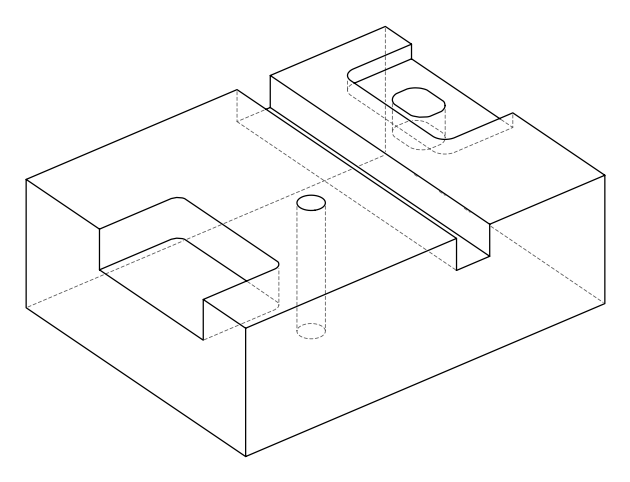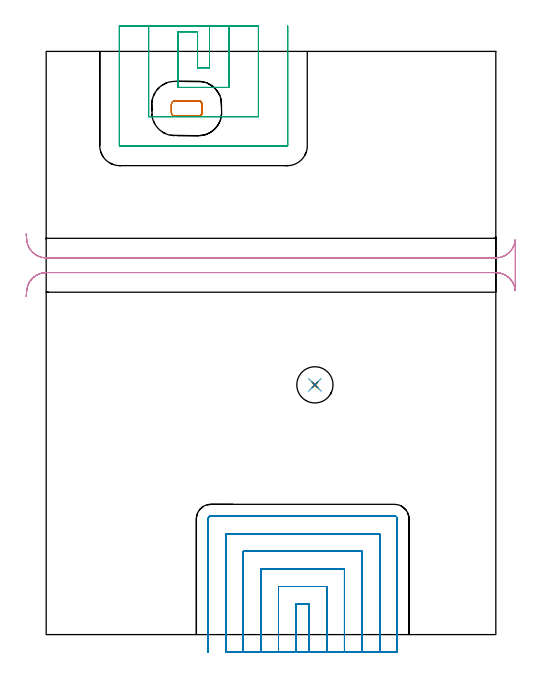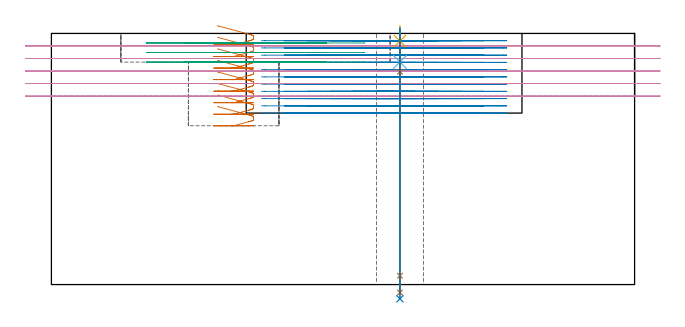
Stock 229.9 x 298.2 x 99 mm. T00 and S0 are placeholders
(PLAN: 8 operations, 6 tool changes, 44.2 min)
(1 MILL_RECTANGULAR_POCKET | POCKET_RECTANGULAR_STRAIGHT | UGT0201_136 | Follow Part, ap 5, ae 75% | 1.66 min | 31715 mm3)
(2 MILL_SLOT | SLOT_PARTIAL_RECTANGULAR | NXT0201_011 | Follow Part, ap 3, ae 75% | 31.46 min | 226604 mm3)
(3 MILL_SLOT_1 | SLOT_PARTIAL_RECTANGULAR_1 | UGT0201_136 | Follow Part, ap 5, ae 75% | 4.46 min | 59671 mm3)
(4 MILL_RECTANGULAR_SLOT | SLOT_RECTANGULAR | UGT0201_136 | Follow Part, ap 5, ae 75% | 5.59 min | 156229 mm3)
(5 SPOT_DRILL | STEP1HOLE | NXT0321_9005460120000 | 0.05 min | 164 mm3)
(6 DRILL_BLIND_HOLE_INTO_CENTER | STEP1HOLE | NXT0301_046 | 0.05 min | 417 mm3)
(7 GUN_DRILL_THROUGH_HOLE | STEP1HOLE | UGT0307_003 | 0.5 min | 3338 mm3)
(8 SPADE_DRILL_TO_ENLARGE_THROUGH_HOLE | STEP1HOLE | UGT0306_009 | 0.43 min | 22632 mm3)
(TOOL UGT0201_136 | Carbide End Mill 20.0 | D20 FL30 Z4)
(TOOL NXT0201_011 | ENDMILL 12mm [2P460-1200-NA 1630] | D12 FL38 Z6)
(TOOL NXT0321_9005460120000 | NC Spot Drill, 142deg, 12mm, Carbide, Uncoated | D12 PA142 FL30 Z2)
(TOOL NXT0301_046 | Carbide Drill 7.5mm [860.1-0750-038A1-MM 2214] | D7.5 PA140 FL53 Z2)
(TOOL UGT0307_003 | Gun Drill 7 mm | D7 PA130 FL24 Z1)
(TOOL UGT0306_009 | Spade Drill 18.5mm | D18.5 PA132 FL10 Z2)
(OP 1 MILL_RECTANGULAR_POCKET)
G17 G21 G94 G90
T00 M6
G54
G17 G0 G90 X65.552 Y265.137 S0 M3
G43 Z109. H0
Z102.
G94 G1 X65.762 Y265.1 Z101.943 F250.
X77.938 Z98.68
X78.241 Y265.147 Z98.598
X78.533 Y265.242 Z98.516
X78.806 Y265.382 Z98.434
X79.029 Y265.545 Z98.36
X79.293 Y265.817 Z98.258
X79.498 Y266.136 Z98.157
X79.635 Y266.489 Z98.055
X79.7 Y266.862 Z97.953
Y271.138 Z96.808
X79.633 Y271.519 Z96.704
X79.49 Y271.879 Z96.6
X79.277 Y272.203 Z96.496
X79.003 Y272.477 Z96.393
X78.679 Y272.69 Z96.289
X78.319 Y272.833 Z96.185
X77.938 Y272.9 Z96.081
X77.8 Z96.044
X71.85 Z94.45
X65.9 F500.
G3 X64. Y271. R1.9
G1 Y267.
G3 X65.9 Y265.1 R1.9
G1 X77.8
G3 X79.7 Y267. R1.9
G1 Y271.
G3 X77.8 Y272.9 R1.9
G1 X71.85
X70.85
G0 X65.551 Y265.137 Z97.45
G1 X65.762 Y265.1 Z97.393 F250.
X77.938 Z94.13
X78.319 Y265.167 Z94.026
X78.679 Y265.31 Z93.922
X79.003 Y265.523 Z93.819
X79.277 Y265.797 Z93.715
X79.49 Y266.121 Z93.611
X79.633 Y266.481 Z93.507
X79.7 Y266.862 Z93.403
Y271.138 Z92.258
X79.633 Y271.519 Z92.154
X79.49 Y271.879 Z92.05
X79.277 Y272.203 Z91.946
X79.003 Y272.477 Z91.843
X78.679 Y272.69 Z91.739
X78.319 Y272.833 Z91.635
X77.938 Y272.9 Z91.531
X77.8 Z91.494
X71.85 Z89.9
X65.9 F500.
G3 X64. Y271. R1.9
G1 Y267.
G3 X65.9 Y265.1 R1.9
G1 X77.8
G3 X79.7 Y267. R1.9
G1 Y271.
G3 X77.8 Y272.9 R1.9
G1 X71.85
X70.85
G0 X65.551 Y265.137 Z92.9
G1 X65.762 Y265.1 Z92.843 F250.
X77.938 Z89.58
X78.319 Y265.167 Z89.476
X78.679 Y265.31 Z89.372
X79.003 Y265.523 Z89.269
X79.277 Y265.797 Z89.165
X79.49 Y266.121 Z89.061
X79.633 Y266.481 Z88.957
X79.7 Y266.862 Z88.853
Y271.138 Z87.708
X79.633 Y271.519 Z87.604
X79.49 Y271.879 Z87.5
X79.277 Y272.203 Z87.396
X79.003 Y272.477 Z87.293
X78.679 Y272.69 Z87.189
X78.319 Y272.833 Z87.085
X77.938 Y272.9 Z86.981
X77.8 Z86.944
X71.85 Z85.35
X65.9 F500.
G3 X64. Y271. R1.9
G1 Y267.
G3 X65.9 Y265.1 R1.9
G1 X77.8
G3 X79.7 Y267. R1.9
G1 Y271.
G3 X77.8 Y272.9 R1.9
G1 X71.85
X70.85
G0 X65.551 Y265.137 Z88.35
G1 X65.762 Y265.1 Z88.293 F250.
X77.938 Z85.03
X78.319 Y265.167 Z84.926
X78.679 Y265.31 Z84.822
X79.003 Y265.523 Z84.719
X79.277 Y265.797 Z84.615
X79.49 Y266.121 Z84.511
X79.633 Y266.481 Z84.407
X79.7 Y266.862 Z84.303
Y271.138 Z83.158
X79.633 Y271.519 Z83.054
X79.49 Y271.879 Z82.95
X79.277 Y272.203 Z82.846
X79.003 Y272.477 Z82.743
X78.679 Y272.69 Z82.639
X78.319 Y272.833 Z82.535
X77.938 Y272.9 Z82.431
X77.8 Z82.394
X71.85 Z80.8
X65.9 F500.
G3 X64. Y271. R1.9
G1 Y267.
G3 X65.9 Y265.1 R1.9
G1 X77.8
G3 X79.7 Y267. R1.9
G1 Y271.
G3 X77.8 Y272.9 R1.9
G1 X71.85
X70.85
G0 X65.551 Y265.137 Z83.8
G1 X65.762 Y265.1 Z83.743 F250.
X77.938 Z80.48
X78.319 Y265.167 Z80.376
X78.679 Y265.31 Z80.272
X79.003 Y265.523 Z80.169
X79.277 Y265.797 Z80.065
X79.49 Y266.121 Z79.961
X79.633 Y266.481 Z79.857
X79.7 Y266.862 Z79.753
Y271.138 Z78.608
X79.633 Y271.519 Z78.504
X79.49 Y271.879 Z78.4
X79.277 Y272.203 Z78.296
X79.003 Y272.477 Z78.193
X78.679 Y272.69 Z78.089
X78.319 Y272.833 Z77.985
X77.938 Y272.9 Z77.881
X77.8 Z77.844
X71.85 Z76.25
X65.9 F500.
G3 X64. Y271. R1.9
G1 Y267.
G3 X65.9 Y265.1 R1.9
G1 X77.8
G3 X79.7 Y267. R1.9
G1 Y271.
G3 X77.8 Y272.9 R1.9
G1 X71.85
X70.85
G0 X65.551 Y265.137 Z79.25
G1 X65.762 Y265.1 Z79.193 F250.
X77.938 Z75.93
X78.319 Y265.167 Z75.826
X78.679 Y265.31 Z75.722
X79.003 Y265.523 Z75.619
X79.277 Y265.797 Z75.515
X79.49 Y266.121 Z75.411
X79.633 Y266.481 Z75.307
X79.7 Y266.862 Z75.204
Y271.138 Z74.058
X79.633 Y271.519 Z73.954
X79.49 Y271.879 Z73.85
X79.277 Y272.203 Z73.746
X79.003 Y272.477 Z73.643
X78.679 Y272.69 Z73.539
X78.319 Y272.833 Z73.435
X77.938 Y272.9 Z73.331
X77.8 Z73.294
X71.85 Z71.7
X65.9 F500.
G3 X64. Y271. R1.9
G1 Y267.
G3 X65.9 Y265.1 R1.9
G1 X77.8
G3 X79.7 Y267. R1.9
G1 Y271.
G3 X77.8 Y272.9 R1.9
G1 X71.85
X70.85
G0 X65.551 Y265.137 Z74.7
G1 X65.762 Y265.1 Z74.643 F250.
X77.938 Z71.38
X78.319 Y265.167 Z71.276
X78.679 Y265.31 Z71.172
X79.003 Y265.523 Z71.069
X79.277 Y265.797 Z70.965
X79.49 Y266.121 Z70.861
X79.633 Y266.481 Z70.757
X79.7 Y266.862 Z70.654
Y271.138 Z69.508
X79.633 Y271.519 Z69.404
X79.49 Y271.879 Z69.3
X79.277 Y272.203 Z69.196
X79.003 Y272.477 Z69.093
X78.679 Y272.69 Z68.989
X78.319 Y272.833 Z68.885
X77.938 Y272.9 Z68.781
X77.8 Z68.744
X71.85 Z67.15
X65.9 F500.
G3 X64. Y271. R1.9
G1 Y267.
G3 X65.9 Y265.1 R1.9
G1 X77.8
G3 X79.7 Y267. R1.9
G1 Y271.
G3 X77.8 Y272.9 R1.9
G1 X71.85
X70.85
G0 X65.551 Y265.137 Z70.15
G1 X65.762 Y265.1 Z70.093 F250.
X77.938 Z66.83
X78.319 Y265.167 Z66.726
X78.679 Y265.31 Z66.623
X79.003 Y265.523 Z66.519
X79.277 Y265.797 Z66.415
X79.49 Y266.121 Z66.311
X79.633 Y266.481 Z66.207
X79.7 Y266.862 Z66.104
Y271.138 Z64.958
X79.633 Y271.519 Z64.854
X79.49 Y271.879 Z64.75
X79.277 Y272.203 Z64.646
X79.003 Y272.477 Z64.543
X78.679 Y272.69 Z64.439
X78.319 Y272.833 Z64.335
X77.938 Y272.9 Z64.231
X77.8 Z64.194
X71.85 Z62.6
X65.9 F500.
G3 X64. Y271. R1.9
G1 Y267.
G3 X65.9 Y265.1 R1.9
G1 X77.8
G3 X79.7 Y267. R1.9
G1 Y271.
G3 X77.8 Y272.9 R1.9
G1 X71.85
X70.85
G0 Z109.
M5
M2
(OP 2 MILL_SLOT)
G17 G21 G94 G90
T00 M6
G54
G17 G0 G90 X134.5 Y-9. S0 M3
G43 Z109. H1
Z96.145
G94 G1 Y-6. F250.
Y15.6 F500.
X127.8
Y-6.
Y-9. F250.
X143.5
Y-6.
Y24.6 F500.
X118.8
Y-6.
Y-9. F250.
X152.5
Y-6.
Y33.6 F500.
X109.8
Y-6.
Y-9. F250.
X161.5
Y-6.
Y42.6 F500.
X100.8
Y-6.
Y-9. F250.
X170.5
Y-6.
Y51.6 F500.
X91.8
Y-6.
Y-9. F250.
X179.5
Y-6.
Y59.2 F500.
G3 X178.1 Y60.6 R1.4
G1 X84.2
G3 X82.8 Y59.2 R1.4
G1 Y-6.
Y-9. F250.
G0 X134.5 Z93.291
G1 Y-6.
Y15.6 F500.
X127.8
Y-6.
Y-9. F250.
X143.5
Y-6.
Y24.6 F500.
X118.8
Y-6.
Y-9. F250.
X152.5
Y-6.
Y33.6 F500.
X109.8
Y-6.
Y-9. F250.
X161.5
Y-6.
Y42.6 F500.
X100.8
Y-6.
Y-9. F250.
X170.5
Y-6.
Y51.6 F500.
X91.8
Y-6.
Y-9. F250.
X179.5
Y-6.
Y59.2 F500.
G3 X178.1 Y60.6 R1.4
G1 X84.2
G3 X82.8 Y59.2 R1.4
G1 Y-6.
Y-9. F250.
G0 X134.5 Z90.436
G1 Y-6.
Y15.6 F500.
X127.8
Y-6.
Y-9. F250.
X143.5
Y-6.
Y24.6 F500.
X118.8
Y-6.
Y-9. F250.
X152.5
Y-6.
Y33.6 F500.
X109.8
Y-6.
Y-9. F250.
X161.5
Y-6.
Y42.6 F500.
X100.8
Y-6.
Y-9. F250.
X170.5
Y-6.
Y51.6 F500.
X91.8
Y-6.
Y-9. F250.
X179.5
Y-6.
Y59.2 F500.
G3 X178.1 Y60.6 R1.4
G1 X84.2
G3 X82.8 Y59.2 R1.4
G1 Y-6.
Y-9. F250.
G0 X134.5 Z87.582
G1 Y-6.
Y15.6 F500.
X127.8
Y-6.
Y-9. F250.
X143.5
Y-6.
Y24.6 F500.
X118.8
Y-6.
Y-9. F250.
X152.5
Y-6.
Y33.6 F500.
X109.8
Y-6.
Y-9. F250.
X161.5
Y-6.
Y42.6 F500.
X100.8
Y-6.
Y-9. F250.
X170.5
Y-6.
Y51.6 F500.
X91.8
Y-6.
Y-9. F250.
X179.5
Y-6.
Y59.2 F500.
G3 X178.1 Y60.6 R1.4
G1 X84.2
G3 X82.8 Y59.2 R1.4
G1 Y-6.
Y-9. F250.
G0 X134.5 Z84.727
G1 Y-6.
Y15.6 F500.
X127.8
Y-6.
Y-9. F250.
X143.5
Y-6.
Y24.6 F500.
X118.8
Y-6.
Y-9. F250.
X152.5
Y-6.
Y33.6 F500.
X109.8
Y-6.
Y-9. F250.
X161.5
Y-6.
Y42.6 F500.
X100.8
Y-6.
Y-9. F250.
X170.5
Y-6.
Y51.6 F500.
X91.8
Y-6.
Y-9. F250.
X179.5
Y-6.
Y59.2 F500.
G3 X178.1 Y60.6 R1.4
G1 X84.2
G3 X82.8 Y59.2 R1.4
G1 Y-6.
Y-9. F250.
G0 X134.5 Z81.873
G1 Y-6.
Y15.6 F500.
X127.8
Y-6.
Y-9. F250.
X143.5
Y-6.
Y24.6 F500.
X118.8
Y-6.
Y-9. F250.
X152.5
Y-6.
Y33.6 F500.
X109.8
Y-6.
Y-9. F250.
X161.5
Y-6.
Y42.6 F500.
X100.8
Y-6.
Y-9. F250.
X170.5
Y-6.
Y51.6 F500.
X91.8
Y-6.
Y-9. F250.
X179.5
Y-6.
Y59.2 F500.
G3 X178.1 Y60.6 R1.4
G1 X84.2
G3 X82.8 Y59.2 R1.4
G1 Y-6.
Y-9. F250.
G0 X134.5 Z79.018
G1 Y-6.
Y15.6 F500.
X127.8
Y-6.
Y-9. F250.
X143.5
Y-6.
Y24.6 F500.
X118.8
Y-6.
Y-9. F250.
X152.5
Y-6.
Y33.6 F500.
X109.8
Y-6.
Y-9. F250.
X161.5
Y-6.
Y42.6 F500.
X100.8
Y-6.
Y-9. F250.
X170.5
Y-6.
Y51.6 F500.
X91.8
Y-6.
Y-9. F250.
X179.5
Y-6.
Y59.2 F500.
G3 X178.1 Y60.6 R1.4
G1 X84.2
G3 X82.8 Y59.2 R1.4
G1 Y-6.
Y-9. F250.
G0 X134.5 Z76.164
G1 Y-6.
Y15.6 F500.
X127.8
Y-6.
Y-9. F250.
X143.5
Y-6.
Y24.6 F500.
X118.8
Y-6.
Y-9. F250.
X152.5
Y-6.
Y33.6 F500.
X109.8
Y-6.
Y-9. F250.
X161.5
Y-6.
Y42.6 F500.
X100.8
Y-6.
Y-9. F250.
X170.5
Y-6.
Y51.6 F500.
X91.8
Y-6.
Y-9. F250.
X179.5
Y-6.
Y59.2 F500.
G3 X178.1 Y60.6 R1.4
G1 X84.2
G3 X82.8 Y59.2 R1.4
G1 Y-6.
Y-9. F250.
G0 X134.5 Z73.309
G1 Y-6.
Y15.6 F500.
X127.8
Y-6.
Y-9. F250.
X143.5
Y-6.
Y24.6 F500.
X118.8
Y-6.
Y-9. F250.
X152.5
Y-6.
Y33.6 F500.
X109.8
Y-6.
Y-9. F250.
X161.5
Y-6.
Y42.6 F500.
X100.8
Y-6.
Y-9. F250.
X170.5
Y-6.
Y51.6 F500.
X91.8
Y-6.
Y-9. F250.
X179.5
Y-6.
Y59.2 F500.
G3 X178.1 Y60.6 R1.4
G1 X84.2
G3 X82.8 Y59.2 R1.4
G1 Y-6.
Y-9. F250.
G0 X134.5 Z70.455
G1 Y-6.
Y15.6 F500.
X127.8
Y-6.
Y-9. F250.
X143.5
Y-6.
Y24.6 F500.
X118.8
Y-6.
Y-9. F250.
X152.5
Y-6.
Y33.6 F500.
X109.8
Y-6.
Y-9. F250.
X161.5
Y-6.
Y42.6 F500.
X100.8
Y-6.
Y-9. F250.
X170.5
Y-6.
Y51.6 F500.
X91.8
Y-6.
Y-9. F250.
X179.5
Y-6.
Y59.2 F500.
G3 X178.1 Y60.6 R1.4
G1 X84.2
G3 X82.8 Y59.2 R1.4
G1 Y-6.
Y-9. F250.
G0 X134.5 Z67.6
G1 Y-6.
Y15.6 F500.
X127.8
Y-6.
Y-9. F250.
X143.5
Y-6.
Y24.6 F500.
X118.8
Y-6.
Y-9. F250.
X152.5
Y-6.
Y33.6 F500.
X109.8
Y-6.
Y-9. F250.
X161.5
Y-6.
Y42.6 F500.
X100.8
Y-6.
Y-9. F250.
X170.5
Y-6.
Y51.6 F500.
X91.8
Y-6.
Y-9. F250.
X179.5
Y-6.
Y59.2 F500.
G3 X178.1 Y60.6 R1.4
G1 X84.2
G3 X82.8 Y59.2 R1.4
G1 Y-6.
Y-9. F250.
G0 Z109.
M5
M2
(OP 3 MILL_SLOT_1)
G17 G21 G94 G90
T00 M6
G54
G17 G0 G90 X83.5 Y311.2 S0 M3
G43 Z109. H0
Z95.233
G94 G1 Y308.2 F250.
Y289.8 F500.
X77.4
Y308.2
X67.4
Y279.8
X93.5
Y308.2
Y311.2 F250.
X52.4
Y308.2
Y264.8 F500.
X108.5
Y308.2
Y311.2 F250.
X37.4
Y308.2
Y250. F500.
G3 X37.6 Y249.8 R0.2
G1 X123.3
G3 X123.5 Y250. R0.2
G1 Y308.2
Y311.2 F250.
G0 X83.5 Z91.467
G1 Y308.2
Y289.8 F500.
X77.4
Y308.2
X67.4
Y279.8
X93.5
Y308.2
Y311.2 F250.
X52.4
Y308.2
Y264.8 F500.
X108.5
Y308.2
Y311.2 F250.
X37.4
Y308.2
Y250. F500.
G3 X37.6 Y249.8 R0.2
G1 X123.3
G3 X123.5 Y250. R0.2
G1 Y308.2
Y311.2 F250.
G0 X83.5 Z87.7
G1 Y308.2
Y289.8 F500.
X77.4
Y308.2
X67.4
Y279.8
X93.5
Y308.2
Y311.2 F250.
X52.4
Y308.2
Y264.8 F500.
X108.5
Y308.2
Y311.2 F250.
X37.4
Y308.2
Y250. F500.
G3 X37.6 Y249.8 R0.2
G1 X123.3
G3 X123.5 Y250. R0.2
G1 Y308.2
Y311.2 F250.
G0 Z109.
M5
M2
(OP 4 MILL_RECTANGULAR_SLOT)
G17 G21 G94 G90
T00 M6
G54
G17 G0 G90 X-10.202 Y172.883 S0 M3
G43 Z109. H0
Z94.06
G94 G1 X-9.97 Y175.874 F250.
G2 X0. Y185.1 R10. F500.
G1 X229.9
G2 X239.87 Y175.874 R10.
G1 X239.9
Y201.826
X239.87
G2 X229.9 Y192.6 R10.
G1 X0.
G2 X-9.97 Y201.826 R10.
G1 X-10.202 Y204.817 F250.
G0 Y172.883 Z89.12
G1 X-9.97 Y175.874
G2 X0. Y185.1 R10. F500.
G1 X229.9
G2 X239.87 Y175.874 R10.
G1 X239.9
Y201.826
X239.87
G2 X229.9 Y192.6 R10.
G1 X0.
G2 X-9.97 Y201.826 R10.
G1 X-10.202 Y204.817 F250.
G0 Y172.883 Z84.18
G1 X-9.97 Y175.874
G2 X0. Y185.1 R10. F500.
G1 X229.9
G2 X239.87 Y175.874 R10.
G1 X239.9
Y201.826
X239.87
G2 X229.9 Y192.6 R10.
G1 X0.
G2 X-9.97 Y201.826 R10.
G1 X-10.202 Y204.817 F250.
G0 Y172.883 Z79.24
G1 X-9.97 Y175.874
G2 X0. Y185.1 R10. F500.
G1 X229.9
G2 X239.87 Y175.874 R10.
G1 X239.9
Y201.826
X239.87
G2 X229.9 Y192.6 R10.
G1 X0.
G2 X-9.97 Y201.826 R10.
G1 X-10.202 Y204.817 F250.
G0 Y172.883 Z74.3
G1 X-9.97 Y175.874
G2 X0. Y185.1 R10. F500.
G1 X229.9
G2 X239.87 Y175.874 R10.
G1 X239.9
Y201.826
X239.87
G2 X229.9 Y192.6 R10.
G1 X0.
G2 X-9.97 Y201.826 R10.
G1 X-10.202 Y204.817 F250.
G0 Z109.
M5
M2
(OP 5 SPOT_DRILL)
G17 G21 G94 G90
T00 M6
G54
G17 G0 G90 X137.4 Y127.7 S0 M3
G43 Z109. H0
G94 G81 G98 Z96. F250. R102.
G80
M5
M2
(OP 6 DRILL_BLIND_HOLE_INTO_CENTER)
G17 G21 G94 G90
T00 M6
G54
G17 G0 G90 X137.4 Y127.7 S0 M3
G43 Z109. H1
G94 G81 G98 Z87.75 F250. R101.
G80
M5
M2
(OP 7 GUN_DRILL_THROUGH_HOLE)
G17 G21 G94 G90
T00 M6
G54
G17 G0 G90 X137.4 Y127.7 M8
G43 Z109. H0
Z98.789
S716 M3
G94 G1 Z83.892 F125. M26
G4 X.084
Z3.5 F250.
G4 X.084
Z-3.132 F125.
G4 X.084
M5
M9
G0 Z98.789
Z109.
M2
(OP 8 SPADE_DRILL_TO_ENLARGE_THROUGH_HOLE)
G17 G21 G94 G90
T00 M6
G54
G17 G0 G90 X137.4 Y127.7 S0 M3
G43 Z109. H0
G94 G73 G98 Z-5.618 F250. Q17.436 R101.
G80
M5
M2
